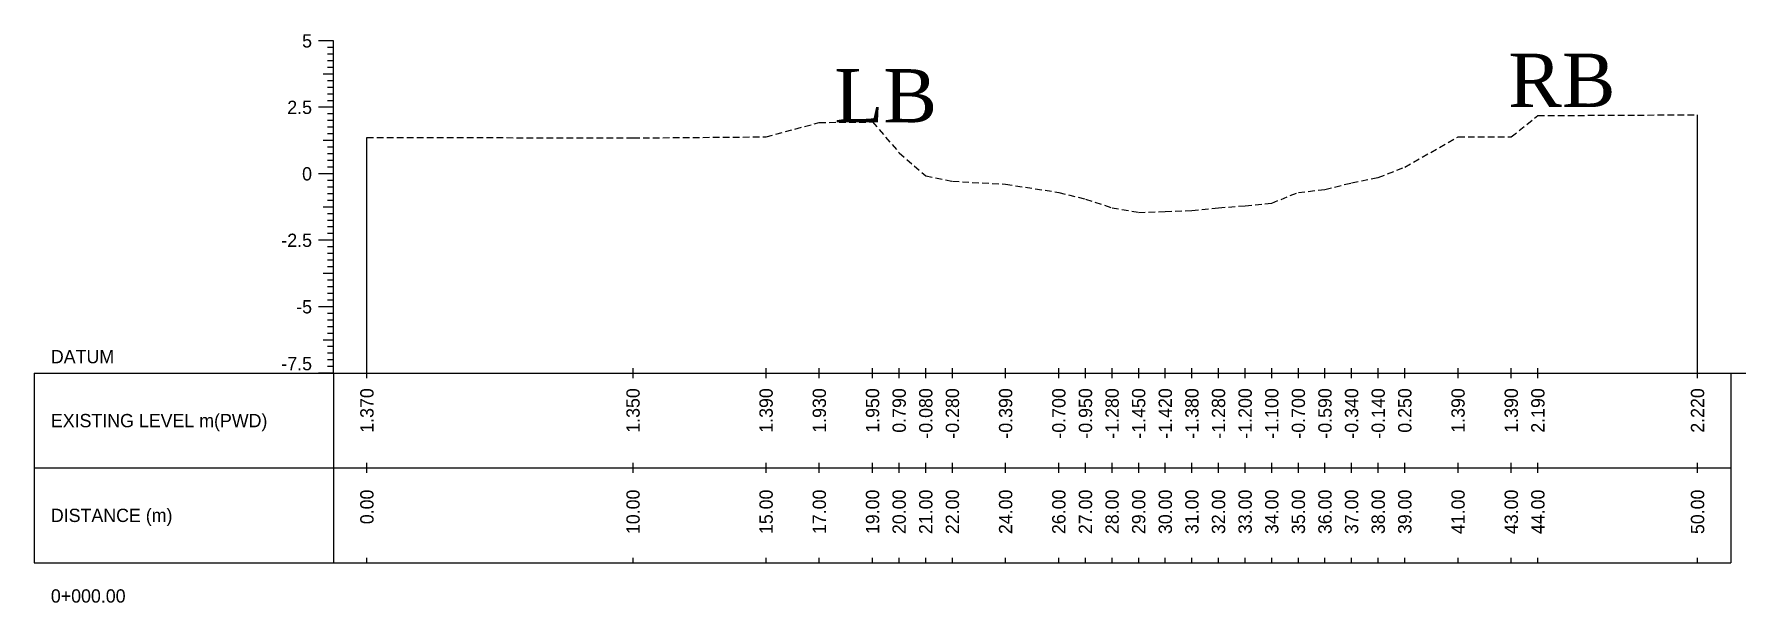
# Model space of a CAD drawing. Header units: inches. Extents: x 2917 to 4535, y -1482 to -1060.
# Drawn here: x 3147.8 to 3212.1, y -1107.3 to -1086 of the extents above; entities that cross this region are included whole.
import ezdxf
from ezdxf.enums import TextEntityAlignment as Align

# ---------------------------------------------------------------- set-up
doc = ezdxf.new("R2010")
doc.units = ezdxf.units.IN
doc.header["$MEASUREMENT"] = 0
doc.linetypes.add('HIDDEN', pattern=[0.375, 0.25, -0.125])
doc.layers.add('CS_Drawing', color=7, linetype='Continuous')
doc.layers.add('GL', color=3, linetype='HIDDEN')
doc.styles.add('romans', font='romans.shx')

msp = doc.modelspace()

# ---------------------------------------------------------------- linework, layer by layer
at = {"layer": 'CS_Drawing'}
for p, q in [((3159.033, -1086.201), (3158.47, -1086.201)), ((3159.033, -1086.201), (3158.639, -1086.201)), ((3159.033, -1086.201), (3158.808, -1086.201)), ((3159.033, -1098.701), (3159.033, -1086.201)), ((3159.033, -1086.451), (3158.808, -1086.451)), ((3159.033, -1086.701), (3158.808, -1086.701)), ((3159.033, -1087.451), (3158.639, -1087.451)), ((3159.033, -1086.951), (3158.808, -1086.951)), ((3159.033, -1087.201), (3158.808, -1087.201)), ((3159.033, -1087.451), (3158.808, -1087.451)), ((3159.033, -1087.701), (3158.808, -1087.701)), ((3159.033, -1087.951), (3158.808, -1087.951)), ((3159.033, -1088.701), (3158.47, -1088.701)), ((3159.033, -1088.701), (3158.639, -1088.701)), ((3159.033, -1088.201), (3158.808, -1088.201)), ((3159.033, -1088.451), (3158.808, -1088.451)), ((3159.033, -1088.701), (3158.808, -1088.701)), ((3159.033, -1088.951), (3158.808, -1088.951)), ((3159.033, -1089.201), (3158.808, -1089.201)), ((3159.033, -1089.451), (3158.808, -1089.451)), ((3210.283, -1098.701), (3210.283, -1088.981)), ((3159.033, -1089.951), (3158.639, -1089.951)), ((3159.033, -1089.701), (3158.808, -1089.701)), ((3159.033, -1089.951), (3158.808, -1089.951)), ((3160.283, -1098.701), (3160.283, -1089.831)), ((3159.033, -1090.201), (3158.808, -1090.201)), ((3159.033, -1090.451), (3158.808, -1090.451)), ((3159.033, -1090.701), (3158.808, -1090.701)), ((3159.033, -1091.201), (3158.47, -1091.201)), ((3159.033, -1091.201), (3158.639, -1091.201)), ((3159.033, -1090.951), (3158.808, -1090.951)), ((3159.033, -1091.201), (3158.808, -1091.201)), ((3159.033, -1091.451), (3158.808, -1091.451)), ((3159.033, -1091.701), (3158.808, -1091.701)), ((3159.033, -1091.951), (3158.808, -1091.951)), ((3159.033, -1092.451), (3158.639, -1092.451)), ((3159.033, -1092.201), (3158.808, -1092.201)), ((3159.033, -1092.451), (3158.808, -1092.451)), ((3159.033, -1092.701), (3158.808, -1092.701)), ((3159.033, -1092.951), (3158.808, -1092.951)), ((3159.033, -1093.201), (3158.808, -1093.201)), ((3159.033, -1093.701), (3158.47, -1093.701)), ((3159.033, -1093.701), (3158.639, -1093.701)), ((3159.033, -1093.451), (3158.808, -1093.451)), ((3159.033, -1093.701), (3158.808, -1093.701)), ((3159.033, -1093.951), (3158.808, -1093.951)), ((3159.033, -1094.201), (3158.808, -1094.201)), ((3159.033, -1094.451), (3158.808, -1094.451)), ((3159.033, -1094.951), (3158.639, -1094.951)), ((3159.033, -1094.701), (3158.808, -1094.701)), ((3159.033, -1094.951), (3158.808, -1094.951)), ((3159.033, -1095.201), (3158.808, -1095.201)), ((3159.033, -1095.451), (3158.808, -1095.451)), ((3159.033, -1095.701), (3158.808, -1095.701)), ((3159.033, -1096.201), (3158.47, -1096.201)), ((3159.033, -1096.201), (3158.639, -1096.201)), ((3159.033, -1095.951), (3158.808, -1095.951)), ((3159.033, -1096.201), (3158.808, -1096.201)), ((3159.033, -1096.451), (3158.808, -1096.451)), ((3159.033, -1096.701), (3158.808, -1096.701)), ((3159.033, -1096.951), (3158.808, -1096.951)), ((3159.033, -1097.451), (3158.639, -1097.451)), ((3159.033, -1097.201), (3158.808, -1097.201)), ((3159.033, -1097.451), (3158.808, -1097.451)), ((3159.033, -1097.701), (3158.808, -1097.701)), ((3159.033, -1097.951), (3158.808, -1097.951)), ((3159.033, -1098.201), (3158.808, -1098.201)), ((3159.033, -1098.451), (3158.808, -1098.451)), ((3147.783, -1098.701), (3159.033, -1098.701)), ((3147.783, -1098.701), (3147.783, -1105.826)), ((3159.033, -1098.701), (3158.47, -1098.701)), ((3159.033, -1098.701), (3158.639, -1098.701)), ((3159.033, -1098.701), (3158.808, -1098.701)), ((3159.033, -1098.701), (3211.533, -1098.701)), ((3159.033, -1098.701), (3159.033, -1105.826)), ((3160.283, -1098.889), (3160.283, -1098.514)), ((3170.283, -1098.889), (3170.283, -1098.514)), ((3175.283, -1098.889), (3175.283, -1098.514)), ((3177.283, -1098.889), (3177.283, -1098.514)), ((3179.283, -1098.889), (3179.283, -1098.514)), ((3180.283, -1098.889), (3180.283, -1098.514)), ((3181.283, -1098.889), (3181.283, -1098.514)), ((3182.283, -1098.889), (3182.283, -1098.514)), ((3184.283, -1098.889), (3184.283, -1098.514)), ((3186.283, -1098.889), (3186.283, -1098.514)), ((3187.283, -1098.889), (3187.283, -1098.514)), ((3188.283, -1098.889), (3188.283, -1098.514)), ((3189.283, -1098.889), (3189.283, -1098.514)), ((3190.283, -1098.889), (3190.283, -1098.514)), ((3191.283, -1098.889), (3191.283, -1098.514)), ((3192.283, -1098.889), (3192.283, -1098.514)), ((3193.283, -1098.889), (3193.283, -1098.514)), ((3194.283, -1098.889), (3194.283, -1098.514)), ((3195.283, -1098.889), (3195.283, -1098.514)), ((3196.283, -1098.889), (3196.283, -1098.514)), ((3197.283, -1098.889), (3197.283, -1098.514)), ((3198.283, -1098.889), (3198.283, -1098.514)), ((3199.283, -1098.889), (3199.283, -1098.514)), ((3201.283, -1098.889), (3201.283, -1098.514)), ((3203.283, -1098.889), (3203.283, -1098.514)), ((3204.283, -1098.889), (3204.283, -1098.514)), ((3210.283, -1098.889), (3210.283, -1098.514)), ((3211.533, -1098.701), (3212.095, -1098.701)), ((3211.533, -1098.701), (3211.926, -1098.701)), ((3211.533, -1098.701), (3211.758, -1098.701)), ((3211.533, -1098.701), (3211.533, -1105.826)), ((3147.783, -1102.264), (3159.033, -1102.264)), ((3159.033, -1102.264), (3211.533, -1102.264)), ((3159.033, -1102.264), (3211.533, -1102.264)), ((3160.283, -1102.451), (3160.283, -1102.076)), ((3170.283, -1102.451), (3170.283, -1102.076)), ((3175.283, -1102.451), (3175.283, -1102.076)), ((3177.283, -1102.451), (3177.283, -1102.076)), ((3179.283, -1102.451), (3179.283, -1102.076)), ((3180.283, -1102.451), (3180.283, -1102.076)), ((3181.283, -1102.451), (3181.283, -1102.076)), ((3182.283, -1102.451), (3182.283, -1102.076)), ((3184.283, -1102.451), (3184.283, -1102.076)), ((3186.283, -1102.451), (3186.283, -1102.076)), ((3187.283, -1102.451), (3187.283, -1102.076)), ((3188.283, -1102.451), (3188.283, -1102.076)), ((3189.283, -1102.451), (3189.283, -1102.076)), ((3190.283, -1102.451), (3190.283, -1102.076)), ((3191.283, -1102.451), (3191.283, -1102.076)), ((3192.283, -1102.451), (3192.283, -1102.076)), ((3193.283, -1102.451), (3193.283, -1102.076)), ((3194.283, -1102.451), (3194.283, -1102.076)), ((3195.283, -1102.451), (3195.283, -1102.076)), ((3196.283, -1102.451), (3196.283, -1102.076)), ((3197.283, -1102.451), (3197.283, -1102.076)), ((3198.283, -1102.451), (3198.283, -1102.076)), ((3199.283, -1102.451), (3199.283, -1102.076)), ((3201.283, -1102.451), (3201.283, -1102.076)), ((3203.283, -1102.451), (3203.283, -1102.076)), ((3204.283, -1102.451), (3204.283, -1102.076)), ((3210.283, -1102.451), (3210.283, -1102.076)), ((3147.783, -1105.826), (3159.033, -1105.826)), ((3159.033, -1105.826), (3211.533, -1105.826)), ((3160.283, -1105.826), (3160.283, -1105.639)), ((3170.283, -1105.826), (3170.283, -1105.639)), ((3175.283, -1105.826), (3175.283, -1105.639)), ((3177.283, -1105.826), (3177.283, -1105.639)), ((3179.283, -1105.826), (3179.283, -1105.639)), ((3180.283, -1105.826), (3180.283, -1105.639)), ((3181.283, -1105.826), (3181.283, -1105.639)), ((3182.283, -1105.826), (3182.283, -1105.639)), ((3184.283, -1105.826), (3184.283, -1105.639)), ((3186.283, -1105.826), (3186.283, -1105.639)), ((3187.283, -1105.826), (3187.283, -1105.639)), ((3188.283, -1105.826), (3188.283, -1105.639)), ((3189.283, -1105.826), (3189.283, -1105.639)), ((3190.283, -1105.826), (3190.283, -1105.639)), ((3191.283, -1105.826), (3191.283, -1105.639)), ((3192.283, -1105.826), (3192.283, -1105.639)), ((3193.283, -1105.826), (3193.283, -1105.639)), ((3194.283, -1105.826), (3194.283, -1105.639)), ((3195.283, -1105.826), (3195.283, -1105.639)), ((3196.283, -1105.826), (3196.283, -1105.639)), ((3197.283, -1105.826), (3197.283, -1105.639)), ((3198.283, -1105.826), (3198.283, -1105.639)), ((3199.283, -1105.826), (3199.283, -1105.639)), ((3201.283, -1105.826), (3201.283, -1105.639)), ((3203.283, -1105.826), (3203.283, -1105.639)), ((3204.283, -1105.826), (3204.283, -1105.639)), ((3210.283, -1105.826), (3210.283, -1105.639))]:
    msp.add_line(p, q, dxfattribs=at)
at = {"layer": 'GL'}
msp.add_lwpolyline([(3160.283, -1089.831), (3170.283, -1089.851), (3175.283, -1089.811), (3177.283, -1089.271), (3179.283, -1089.251), (3180.283, -1090.411), (3181.283, -1091.281), (3182.283, -1091.481), (3184.283, -1091.591), (3186.283, -1091.901), (3187.283, -1092.151), (3188.283, -1092.481), (3189.283, -1092.651), (3190.283, -1092.621), (3191.283, -1092.581), (3192.283, -1092.481), (3193.283, -1092.401), (3194.283, -1092.301), (3195.283, -1091.901), (3196.283, -1091.791), (3197.283, -1091.541), (3198.283, -1091.341), (3199.283, -1090.951), (3201.283, -1089.811), (3203.283, -1089.811), (3204.283, -1089.011), (3210.283, -1088.981)], dxfattribs=at)

# ---------------------------------------------------------------- texts
at = {"char_height": 2, "width": 27.14775, "attachment_point": 1, "style": 'romans'}
for s, insert in [('{\\fTimes New Roman|b0|i0|c0|p18;RB}', (3203.17, -1086.683)), ('{\\fTimes New Roman|b0|i0|c0|p18;LB}', (3177.848, -1087.265))]:
    msp.add_mtext(s, dxfattribs=dict(at, insert=insert))
at = {"layer": 'CS_Drawing'}
for s, p in [('5', (3158.22, -1086.201)), ('2.5', (3158.22, -1088.701)), ('0', (3158.22, -1091.201)), ('-2.5', (3158.22, -1093.701)), ('-5', (3158.22, -1096.201))]:
    msp.add_text(s, height=0.5, dxfattribs=at).set_placement(p, align=Align.MIDDLE_RIGHT)
for s, p in [('DATUM', (3148.408, -1098.076)), ('EXISTING LEVEL m(PWD)', (3148.408, -1100.482)), ('DISTANCE (m)', (3148.408, -1104.045)), ('0+000.00', (3148.408, -1107.076))]:
    msp.add_text(s, height=0.5, dxfattribs=at).set_placement(p, align=Align.MIDDLE_LEFT)
msp.add_text('-7.5', height=0.5, dxfattribs=at).set_placement((3158.22, -1098.589), align=Align.RIGHT)
for s, p in [('1.370', (3160.283, -1099.264)), ('1.350', (3170.283, -1099.264)), ('1.390', (3175.283, -1099.264)), ('1.930', (3177.283, -1099.264)), ('1.950', (3179.283, -1099.264)), ('0.790', (3180.283, -1099.264)), ('-0.080', (3181.283, -1099.264)), ('-0.280', (3182.283, -1099.264)), ('-0.390', (3184.283, -1099.264)), ('-0.700', (3186.283, -1099.264)), ('-0.950', (3187.283, -1099.264)), ('-1.280', (3188.283, -1099.264)), ('-1.450', (3189.283, -1099.264)), ('-1.420', (3190.283, -1099.264)), ('-1.380', (3191.283, -1099.264)), ('-1.280', (3192.283, -1099.264)), ('-1.200', (3193.283, -1099.264)), ('-1.100', (3194.283, -1099.264)), ('-0.700', (3195.283, -1099.264)), ('-0.590', (3196.283, -1099.264)), ('-0.340', (3197.283, -1099.264)), ('-0.140', (3198.283, -1099.264)), ('0.250', (3199.283, -1099.264)), ('1.390', (3201.283, -1099.264)), ('1.390', (3203.283, -1099.264)), ('2.190', (3204.283, -1099.264)), ('2.220', (3210.283, -1099.264)), ('0.00', (3160.283, -1103.076)), ('10.00', (3170.283, -1103.076)), ('15.00', (3175.283, -1103.076)), ('17.00', (3177.283, -1103.076)), ('19.00', (3179.283, -1103.076)), ('20.00', (3180.283, -1103.076)), ('21.00', (3181.283, -1103.076)), ('22.00', (3182.283, -1103.076)), ('24.00', (3184.283, -1103.076)), ('26.00', (3186.283, -1103.076)), ('27.00', (3187.283, -1103.076)), ('28.00', (3188.283, -1103.076)), ('29.00', (3189.283, -1103.076)), ('30.00', (3190.283, -1103.076)), ('31.00', (3191.283, -1103.076)), ('32.00', (3192.283, -1103.076)), ('33.00', (3193.283, -1103.076)), ('34.00', (3194.283, -1103.076)), ('35.00', (3195.283, -1103.076)), ('36.00', (3196.283, -1103.076)), ('37.00', (3197.283, -1103.076)), ('38.00', (3198.283, -1103.076)), ('39.00', (3199.283, -1103.076)), ('41.00', (3201.283, -1103.076)), ('43.00', (3203.283, -1103.076)), ('44.00', (3204.283, -1103.076)), ('50.00', (3210.283, -1103.076))]:
    msp.add_text(s, height=0.5, rotation=90, dxfattribs=at).set_placement(p, align=Align.MIDDLE_RIGHT)

doc.saveas('drawing.dxf')
